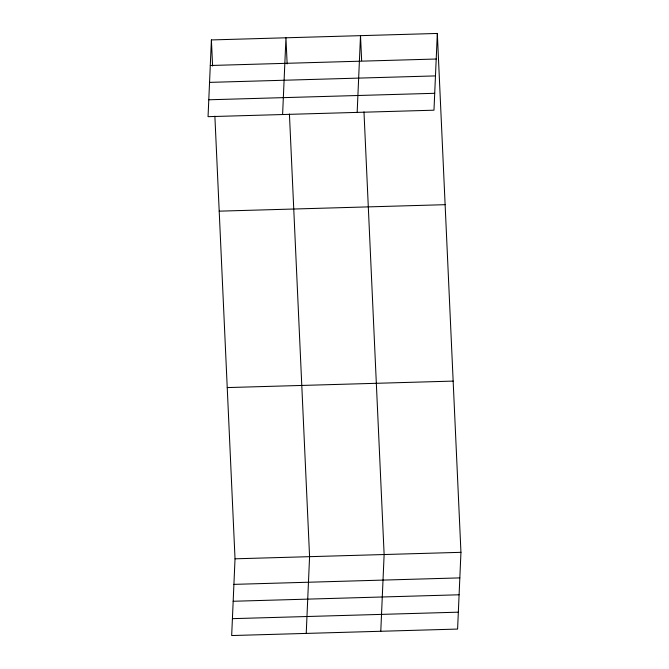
<?xml version="1.0" encoding="UTF-8"?>
<svg xmlns="http://www.w3.org/2000/svg" width="669" height="669" viewBox="0 0 669 669"><rect width="100%" height="100%" fill="white"/><g stroke="black" fill="none" stroke-linecap="round" stroke-linejoin="round"><path stroke-width="1" d="M211.404 39.931L208.051 116.674L433.972 110.193L437.325 33.45L211.404 39.931L212.591 66.03M214.874 116.147L235.028 558.807L231.675 635.55L457.596 629.069L460.949 552.326L437.325 33.45M282.602 114.533L285.956 37.79L287.143 63.898M306.226 633.409L309.58 556.675L289.426 114.014M357.162 112.392L360.507 35.649L361.653 60.712M380.786 631.277L384.131 554.534L363.978 111.874M210.283 65.495L436.205 59.014M209.548 82.379L435.469 75.906M208.787 99.781L434.708 93.3M219.198 211.161L445.119 204.681M227.234 387.577L453.156 381.096M235.028 558.807L460.949 552.326M233.907 584.371L459.829 577.891M233.172 601.264L459.093 594.783M232.411 618.658L458.332 612.177"/></g></svg>
